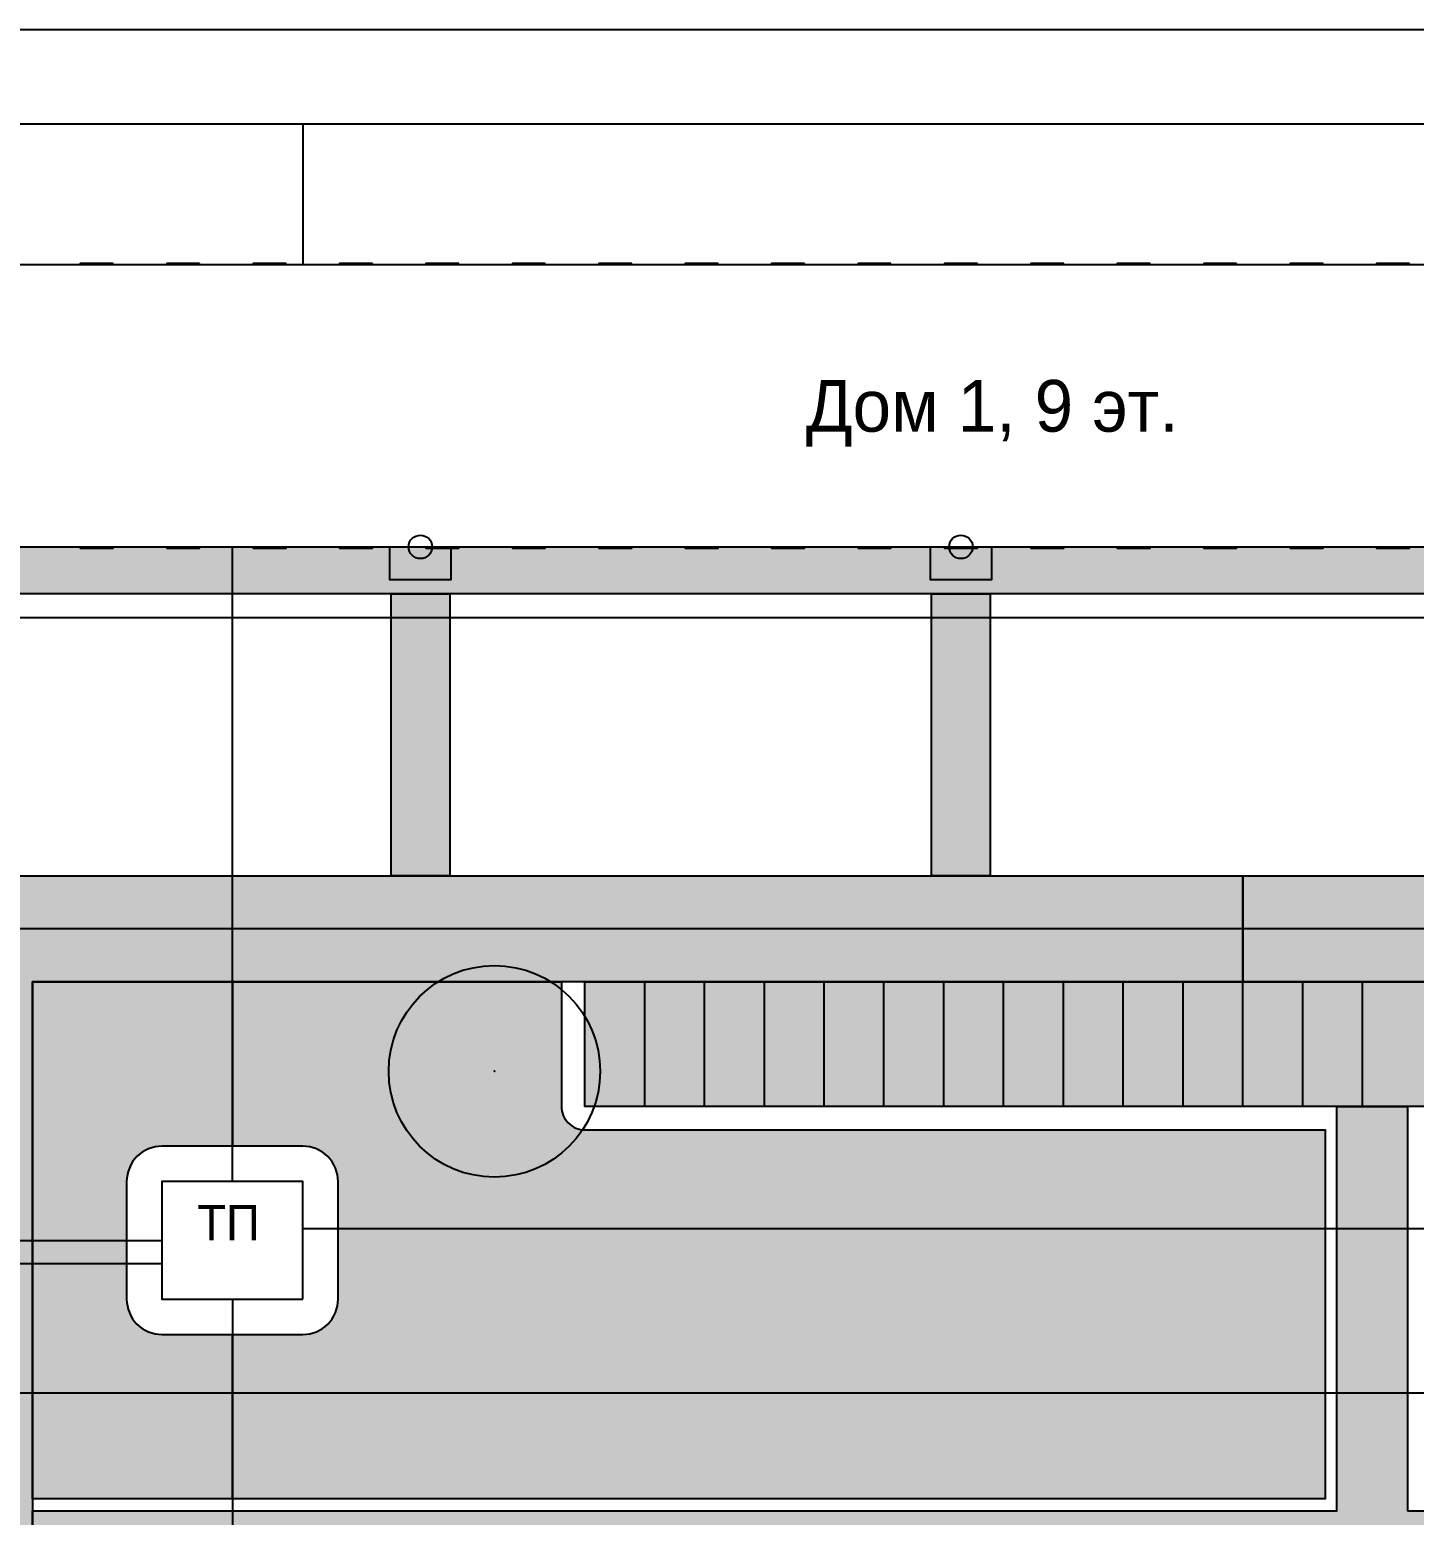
# Model space of a CAD drawing. Header units: metres. Extents: x 0 to 180, y 0 to 150.
# Drawn here: x 38.4 to 97.3, y 86.8 to 150 of the extents above; entities that cross this region are included whole.
import ezdxf

# ---------------------------------------------------------------- set-up
doc = ezdxf.new("R2010")
doc.units = ezdxf.units.M
for name, color, linetype in [('BUILDING_FOOTPRINT', 1, 'Continuous'), ('CABLE_COMM', 150, 'Continuous'), ('CANOPIES', 132, 'Continuous'), ('CURB', 8, 'Continuous'), ('ENTRANCES', 132, 'Continuous'), ('EXISTING_TREE_Липа мелколистная', 3, 'Continuous'), ('GRASS', 84, 'Continuous'), ('HEATING_T1', 1, 'Continuous'), ('LABELS', 7, 'Continuous'), ('PARKING', 253, 'Continuous'), ('PARKING_MARKINGS', 7, 'Continuous'), ('PATHS', 33, 'Continuous'), ('POWER_CABLE', 212, 'Continuous'), ('ROAD', 251, 'Continuous'), ('SEWER_K1', 30, 'Continuous'), ('SIDEWALK', 31, 'Continuous'), ('TERRITORY_BOUNDARY', 8, 'Continuous'), ('TRANSFORMER_SUBSTATION', 6, 'Continuous'), ('WATER_SUPPLY_B1', 5, 'Continuous'), ('WINDOWS', 150, 'Continuous')]:
    doc.layers.add(name, color=color, linetype=linetype)

msp = doc.modelspace()

# ---------------------------------------------------------------- hatches: boundary and pattern name
at = {"layer": 'GRASS'}
for points in [[(47, 109.5), (47, 102.5), (44, 102.5), (43.853, 102.493), (43.707, 102.471), (43.565, 102.435), (43.426, 102.386), (43.293, 102.323), (43.167, 102.247), (43.048, 102.16), (42.939, 102.061), (42.84, 101.952), (42.753, 101.833), (42.677, 101.707), (42.614, 101.574), (42.565, 101.435), (42.529, 101.293), (42.507, 101.147), (42.5, 101), (42.5, 96), (42.507, 95.853), (42.529, 95.707), (42.565, 95.565), (42.614, 95.426), (42.677, 95.293), (42.753, 95.167), (42.84, 95.048), (42.939, 94.939), (43.048, 94.84), (43.167, 94.753), (43.293, 94.677), (43.426, 94.614), (43.565, 94.565), (43.707, 94.529), (43.853, 94.507), (44, 94.5), (47, 94.5), (47, 87.5), (38.5, 87.5), (38.5, 109.5)], [(61, 109.5), (61, 104.2), (61.005, 104.102), (61.019, 104.005), (61.043, 103.91), (61.076, 103.817), (61.118, 103.729), (61.169, 103.644), (61.227, 103.566), (61.293, 103.493), (61.366, 103.427), (61.444, 103.369), (61.529, 103.318), (61.617, 103.276), (61.71, 103.243), (61.805, 103.219), (61.902, 103.205), (62, 103.2), (93.5, 103.2), (93.5, 87.5), (47, 87.5), (47, 94.5), (50, 94.5), (50.147, 94.507), (50.293, 94.529), (50.435, 94.565), (50.574, 94.614), (50.707, 94.677), (50.833, 94.753), (50.952, 94.84), (51.061, 94.939), (51.16, 95.048), (51.247, 95.167), (51.323, 95.293), (51.386, 95.426), (51.435, 95.565), (51.471, 95.707), (51.493, 95.853), (51.5, 96), (51.5, 101), (51.493, 101.147), (51.471, 101.293), (51.435, 101.435), (51.386, 101.574), (51.323, 101.707), (51.247, 101.833), (51.16, 101.952), (51.061, 102.061), (50.952, 102.16), (50.833, 102.247), (50.707, 102.323), (50.574, 102.386), (50.435, 102.435), (50.293, 102.471), (50.147, 102.493), (50, 102.5), (47, 102.5), (47, 109.5)]]:
    msp.add_hatch(color=84, dxfattribs=at).paths.add_polyline_path(points)
at = {"layer": 'PARKING'}
msp.add_hatch(color=253, dxfattribs=at).paths.add_polyline_path([(118, 104.2), (62, 104.2), (62, 109.5), (118, 109.5)])
at = {"layer": 'PATHS'}
for points in [[(53.75, 114), (53.75, 126), (56.25, 126), (56.25, 114)], [(79.25, 114), (76.75, 114), (76.75, 126), (79.25, 126)], [(97, 87), (141.5, 87), (141.5, 84), (97, 84), (97, 40.5), (94, 40.5), (94, 84), (38.5, 84), (38.5, 87), (94, 87), (94, 104.2), (97, 104.2)]]:
    msp.add_hatch(color=33, dxfattribs=at).paths.add_polyline_path(points)
at = {"layer": 'ROAD'}
for points in [[(141.5, 114), (141.5, 150), (146, 150), (146, 114), (146, 109.5), (146, 40.5), (146, 36), (141.5, 36), (90, 36), (90, 40.5), (141.5, 40.5), (141.5, 109.5), (90, 109.5), (90, 114)], [(34, 36), (34, 40.5), (34, 109.5), (34, 114), (38.5, 114), (90, 114), (90, 109.5), (38.5, 109.5), (38.5, 40.5), (90, 40.5), (90, 36), (38.5, 36), (38.5, 0), (34, 0)]]:
    msp.add_hatch(color=251, dxfattribs=at).paths.add_polyline_path(points)
at = {"layer": 'SIDEWALK'}
msp.add_hatch(color=31, dxfattribs=at).paths.add_polyline_path([(136, 128), (136, 126), (20, 126), (20, 128)])

# ---------------------------------------------------------------- linework, layer by layer
at = {"layer": 'BUILDING_FOOTPRINT'}
msp.add_lwpolyline([(136, 128), (136, 140), (20, 140), (20, 128)], close=True, dxfattribs=at)
at = {"layer": 'CABLE_COMM'}
msp.add_polyline3d([(143.75, 150, -0.6), (143.75, 111.75, -0.6), (30, 111.75, -0.6)], dxfattribs=at)
at = {"layer": 'CANOPIES'}
for points in [[(53.7, 128, 2.7), (56.3, 128, 2.7), (56.3, 126.6, 2.7), (53.7, 126.6, 2.7)], [(76.7, 128, 2.7), (79.3, 128, 2.7), (79.3, 126.6, 2.7), (76.7, 126.6, 2.7)]]:
    msp.add_3dface(points, dxfattribs=at)
at = {"layer": 'CURB'}
msp.add_lwpolyline([(34, 0), (34, 36), (34, 40.5), (34, 109.5), (34, 114), (38.5, 114), (141.5, 114), (141.5, 150), (146, 150), (146, 114), (146, 109.5), (146, 40.5), (146, 36), (141.5, 36), (38.5, 36), (38.5, 0)], close=True, dxfattribs=at)
at = {"layer": 'ENTRANCES'}
for centre in [(55, 128, 0.05), (78, 128, 0.05)]:
    msp.add_circle(centre, 0.5, dxfattribs=at)
at = {"layer": 'EXISTING_TREE_Липа мелколистная'}
msp.add_circle((58.15, 105.69), 4.5, dxfattribs=at)
msp.add_point((58.15, 105.69), dxfattribs=at)
at = {"layer": 'GRASS'}
for points in [[(47, 109.5), (47, 102.5), (44, 102.5), (43.853, 102.493), (43.707, 102.471), (43.565, 102.435), (43.426, 102.386), (43.293, 102.323), (43.167, 102.247), (43.048, 102.16), (42.939, 102.061), (42.84, 101.952), (42.753, 101.833), (42.677, 101.707), (42.614, 101.574), (42.565, 101.435), (42.529, 101.293), (42.507, 101.147), (42.5, 101), (42.5, 96), (42.507, 95.853), (42.529, 95.707), (42.565, 95.565), (42.614, 95.426), (42.677, 95.293), (42.753, 95.167), (42.84, 95.048), (42.939, 94.939), (43.048, 94.84), (43.167, 94.753), (43.293, 94.677), (43.426, 94.614), (43.565, 94.565), (43.707, 94.529), (43.853, 94.507), (44, 94.5), (47, 94.5), (47, 87.5), (38.5, 87.5), (38.5, 109.5)], [(61, 109.5), (61, 104.2), (61.005, 104.102), (61.019, 104.005), (61.043, 103.91), (61.076, 103.817), (61.118, 103.729), (61.169, 103.644), (61.227, 103.566), (61.293, 103.493), (61.366, 103.427), (61.444, 103.369), (61.529, 103.318), (61.617, 103.276), (61.71, 103.243), (61.805, 103.219), (61.902, 103.205), (62, 103.2), (93.5, 103.2), (93.5, 87.5), (47, 87.5), (47, 94.5), (50, 94.5), (50.147, 94.507), (50.293, 94.529), (50.435, 94.565), (50.574, 94.614), (50.707, 94.677), (50.833, 94.753), (50.952, 94.84), (51.061, 94.939), (51.16, 95.048), (51.247, 95.167), (51.323, 95.293), (51.386, 95.426), (51.435, 95.565), (51.471, 95.707), (51.493, 95.853), (51.5, 96), (51.5, 101), (51.493, 101.147), (51.471, 101.293), (51.435, 101.435), (51.386, 101.574), (51.323, 101.707), (51.247, 101.833), (51.16, 101.952), (51.061, 102.061), (50.952, 102.16), (50.833, 102.247), (50.707, 102.323), (50.574, 102.386), (50.435, 102.435), (50.293, 102.471), (50.147, 102.493), (50, 102.5), (47, 102.5), (47, 109.5)]]:
    msp.add_lwpolyline(points, close=True, dxfattribs=at)
at = {"layer": 'HEATING_T1'}
msp.add_polyline3d([(100, 92, -1.4), (20, 92, -1.4)], dxfattribs=at)
at = {"layer": 'PARKING'}
msp.add_lwpolyline([(118, 104.2), (62, 104.2), (62, 109.5), (118, 109.5)], close=True, dxfattribs=at)
at = {"layer": 'PARKING_MARKINGS'}
for p, q in [((64.545, 104.2), (64.545, 109.5)), ((67.091, 104.2), (67.091, 109.5)), ((69.636, 104.2), (69.636, 109.5)), ((72.182, 104.2), (72.182, 109.5)), ((74.727, 104.2), (74.727, 109.5)), ((77.273, 104.2), (77.273, 109.5)), ((79.818, 104.2), (79.818, 109.5)), ((82.364, 104.2), (82.364, 109.5)), ((84.909, 104.2), (84.909, 109.5)), ((87.455, 104.2), (87.455, 109.5)), ((90, 104.2), (90, 109.5)), ((92.545, 104.2), (92.545, 109.5)), ((95.091, 104.2), (95.091, 109.5))]:
    msp.add_line(p, q, dxfattribs=at)
at = {"layer": 'PATHS'}
for points in [[(53.75, 114), (53.75, 126), (56.25, 126), (56.25, 114)], [(79.25, 114), (76.75, 114), (76.75, 126), (79.25, 126)], [(97, 87), (141.5, 87), (141.5, 84), (97, 84), (97, 40.5), (94, 40.5), (94, 84), (38.5, 84), (38.5, 87), (94, 87), (94, 104.2), (97, 104.2)]]:
    msp.add_lwpolyline(points, close=True, dxfattribs=at)
at = {"layer": 'POWER_CABLE'}
for points in [[(47, 101, -0.7), (47, 128, -0.7)], [(0, 121, -0.7), (27, 121, -0.7), (27, 98.5, -0.7), (44, 98.5, -0.7)], [(50, 99, -0.7), (160, 99, -0.7)], [(44, 97.5, -0.7), (20, 97.5, -0.7)], [(47, 96, -0.7), (47, 22, -0.7)]]:
    msp.add_polyline3d(points, dxfattribs=at)
at = {"layer": 'ROAD'}
for points in [[(141.5, 114), (141.5, 150), (146, 150), (146, 114), (146, 109.5), (146, 40.5), (146, 36), (141.5, 36), (90, 36), (90, 40.5), (141.5, 40.5), (141.5, 109.5), (90, 109.5), (90, 114)], [(34, 36), (34, 40.5), (34, 109.5), (34, 114), (38.5, 114), (90, 114), (90, 109.5), (38.5, 109.5), (38.5, 40.5), (90, 40.5), (90, 36), (38.5, 36), (38.5, 0), (34, 0)]]:
    msp.add_lwpolyline(points, close=True, dxfattribs=at)
at = {"layer": 'SEWER_K1'}
msp.add_polyline3d([(24, 125, -2.6), (139, 125, -2.6), (139, 150, -2.6)], dxfattribs=at)
at = {"layer": 'SIDEWALK'}
msp.add_lwpolyline([(136, 128), (136, 126), (20, 126), (20, 128)], close=True, dxfattribs=at)
at = {"layer": 'TERRITORY_BOUNDARY'}
msp.add_lwpolyline([(180, 0), (180, 150), (0, 150), (0, 0)], close=True, dxfattribs=at)
at = {"layer": 'TRANSFORMER_SUBSTATION'}
msp.add_lwpolyline([(50, 96), (50, 101), (44, 101), (44, 96)], close=True, dxfattribs=at)
at = {"layer": 'WATER_SUPPLY_B1'}
for points in [[(0, 146, -1.8), (180, 146, -1.8)], [(50, 146, -1.8), (50, 140, -1.8)]]:
    msp.add_polyline3d(points, dxfattribs=at)
at = {"layer": 'WINDOWS'}
for points in [[(41.926, 140.05, 0.9), (40.526, 140.05, 0.9), (40.526, 140.05, 2.4), (41.926, 140.05, 2.4)], [(41.926, 140.05, 3.9), (40.526, 140.05, 3.9), (40.526, 140.05, 5.4), (41.926, 140.05, 5.4)], [(41.926, 140.05, 6.9), (40.526, 140.05, 6.9), (40.526, 140.05, 8.4), (41.926, 140.05, 8.4)], [(41.926, 140.05, 9.9), (40.526, 140.05, 9.9), (40.526, 140.05, 11.4), (41.926, 140.05, 11.4)], [(41.926, 140.05, 12.9), (40.526, 140.05, 12.9), (40.526, 140.05, 14.4), (41.926, 140.05, 14.4)], [(41.926, 140.05, 15.9), (40.526, 140.05, 15.9), (40.526, 140.05, 17.4), (41.926, 140.05, 17.4)], [(41.926, 140.05, 18.9), (40.526, 140.05, 18.9), (40.526, 140.05, 20.4), (41.926, 140.05, 20.4)], [(41.926, 140.05, 21.9), (40.526, 140.05, 21.9), (40.526, 140.05, 23.4), (41.926, 140.05, 23.4)], [(41.926, 140.05, 24.9), (40.526, 140.05, 24.9), (40.526, 140.05, 26.4), (41.926, 140.05, 26.4)], [(45.603, 140.05, 0.9), (44.203, 140.05, 0.9), (44.203, 140.05, 2.4), (45.603, 140.05, 2.4)], [(45.603, 140.05, 3.9), (44.203, 140.05, 3.9), (44.203, 140.05, 5.4), (45.603, 140.05, 5.4)], [(45.603, 140.05, 6.9), (44.203, 140.05, 6.9), (44.203, 140.05, 8.4), (45.603, 140.05, 8.4)], [(45.603, 140.05, 9.9), (44.203, 140.05, 9.9), (44.203, 140.05, 11.4), (45.603, 140.05, 11.4)], [(45.603, 140.05, 12.9), (44.203, 140.05, 12.9), (44.203, 140.05, 14.4), (45.603, 140.05, 14.4)], [(45.603, 140.05, 15.9), (44.203, 140.05, 15.9), (44.203, 140.05, 17.4), (45.603, 140.05, 17.4)], [(45.603, 140.05, 18.9), (44.203, 140.05, 18.9), (44.203, 140.05, 20.4), (45.603, 140.05, 20.4)], [(45.603, 140.05, 21.9), (44.203, 140.05, 21.9), (44.203, 140.05, 23.4), (45.603, 140.05, 23.4)], [(45.603, 140.05, 24.9), (44.203, 140.05, 24.9), (44.203, 140.05, 26.4), (45.603, 140.05, 26.4)], [(49.281, 140.05, 0.9), (47.881, 140.05, 0.9), (47.881, 140.05, 2.4), (49.281, 140.05, 2.4)], [(49.281, 140.05, 3.9), (47.881, 140.05, 3.9), (47.881, 140.05, 5.4), (49.281, 140.05, 5.4)], [(49.281, 140.05, 6.9), (47.881, 140.05, 6.9), (47.881, 140.05, 8.4), (49.281, 140.05, 8.4)], [(49.281, 140.05, 9.9), (47.881, 140.05, 9.9), (47.881, 140.05, 11.4), (49.281, 140.05, 11.4)], [(49.281, 140.05, 12.9), (47.881, 140.05, 12.9), (47.881, 140.05, 14.4), (49.281, 140.05, 14.4)], [(49.281, 140.05, 15.9), (47.881, 140.05, 15.9), (47.881, 140.05, 17.4), (49.281, 140.05, 17.4)], [(49.281, 140.05, 18.9), (47.881, 140.05, 18.9), (47.881, 140.05, 20.4), (49.281, 140.05, 20.4)], [(49.281, 140.05, 21.9), (47.881, 140.05, 21.9), (47.881, 140.05, 23.4), (49.281, 140.05, 23.4)], [(49.281, 140.05, 24.9), (47.881, 140.05, 24.9), (47.881, 140.05, 26.4), (49.281, 140.05, 26.4)], [(52.958, 140.05, 0.9), (51.558, 140.05, 0.9), (51.558, 140.05, 2.4), (52.958, 140.05, 2.4)], [(52.958, 140.05, 3.9), (51.558, 140.05, 3.9), (51.558, 140.05, 5.4), (52.958, 140.05, 5.4)], [(52.958, 140.05, 6.9), (51.558, 140.05, 6.9), (51.558, 140.05, 8.4), (52.958, 140.05, 8.4)], [(52.958, 140.05, 9.9), (51.558, 140.05, 9.9), (51.558, 140.05, 11.4), (52.958, 140.05, 11.4)], [(52.958, 140.05, 12.9), (51.558, 140.05, 12.9), (51.558, 140.05, 14.4), (52.958, 140.05, 14.4)], [(52.958, 140.05, 15.9), (51.558, 140.05, 15.9), (51.558, 140.05, 17.4), (52.958, 140.05, 17.4)], [(52.958, 140.05, 18.9), (51.558, 140.05, 18.9), (51.558, 140.05, 20.4), (52.958, 140.05, 20.4)], [(52.958, 140.05, 21.9), (51.558, 140.05, 21.9), (51.558, 140.05, 23.4), (52.958, 140.05, 23.4)], [(52.958, 140.05, 24.9), (51.558, 140.05, 24.9), (51.558, 140.05, 26.4), (52.958, 140.05, 26.4)], [(56.635, 140.05, 0.9), (55.235, 140.05, 0.9), (55.235, 140.05, 2.4), (56.635, 140.05, 2.4)], [(56.635, 140.05, 3.9), (55.235, 140.05, 3.9), (55.235, 140.05, 5.4), (56.635, 140.05, 5.4)], [(56.635, 140.05, 6.9), (55.235, 140.05, 6.9), (55.235, 140.05, 8.4), (56.635, 140.05, 8.4)], [(56.635, 140.05, 9.9), (55.235, 140.05, 9.9), (55.235, 140.05, 11.4), (56.635, 140.05, 11.4)], [(56.635, 140.05, 12.9), (55.235, 140.05, 12.9), (55.235, 140.05, 14.4), (56.635, 140.05, 14.4)], [(56.635, 140.05, 15.9), (55.235, 140.05, 15.9), (55.235, 140.05, 17.4), (56.635, 140.05, 17.4)], [(56.635, 140.05, 18.9), (55.235, 140.05, 18.9), (55.235, 140.05, 20.4), (56.635, 140.05, 20.4)], [(56.635, 140.05, 21.9), (55.235, 140.05, 21.9), (55.235, 140.05, 23.4), (56.635, 140.05, 23.4)], [(56.635, 140.05, 24.9), (55.235, 140.05, 24.9), (55.235, 140.05, 26.4), (56.635, 140.05, 26.4)], [(60.313, 140.05, 0.9), (58.913, 140.05, 0.9), (58.913, 140.05, 2.4), (60.313, 140.05, 2.4)], [(60.313, 140.05, 3.9), (58.913, 140.05, 3.9), (58.913, 140.05, 5.4), (60.313, 140.05, 5.4)], [(60.313, 140.05, 6.9), (58.913, 140.05, 6.9), (58.913, 140.05, 8.4), (60.313, 140.05, 8.4)], [(60.313, 140.05, 9.9), (58.913, 140.05, 9.9), (58.913, 140.05, 11.4), (60.313, 140.05, 11.4)], [(60.313, 140.05, 12.9), (58.913, 140.05, 12.9), (58.913, 140.05, 14.4), (60.313, 140.05, 14.4)], [(60.313, 140.05, 15.9), (58.913, 140.05, 15.9), (58.913, 140.05, 17.4), (60.313, 140.05, 17.4)], [(60.313, 140.05, 18.9), (58.913, 140.05, 18.9), (58.913, 140.05, 20.4), (60.313, 140.05, 20.4)], [(60.313, 140.05, 21.9), (58.913, 140.05, 21.9), (58.913, 140.05, 23.4), (60.313, 140.05, 23.4)], [(60.313, 140.05, 24.9), (58.913, 140.05, 24.9), (58.913, 140.05, 26.4), (60.313, 140.05, 26.4)], [(63.99, 140.05, 0.9), (62.59, 140.05, 0.9), (62.59, 140.05, 2.4), (63.99, 140.05, 2.4)], [(63.99, 140.05, 3.9), (62.59, 140.05, 3.9), (62.59, 140.05, 5.4), (63.99, 140.05, 5.4)], [(63.99, 140.05, 6.9), (62.59, 140.05, 6.9), (62.59, 140.05, 8.4), (63.99, 140.05, 8.4)], [(63.99, 140.05, 9.9), (62.59, 140.05, 9.9), (62.59, 140.05, 11.4), (63.99, 140.05, 11.4)], [(63.99, 140.05, 12.9), (62.59, 140.05, 12.9), (62.59, 140.05, 14.4), (63.99, 140.05, 14.4)], [(63.99, 140.05, 15.9), (62.59, 140.05, 15.9), (62.59, 140.05, 17.4), (63.99, 140.05, 17.4)], [(63.99, 140.05, 18.9), (62.59, 140.05, 18.9), (62.59, 140.05, 20.4), (63.99, 140.05, 20.4)], [(63.99, 140.05, 21.9), (62.59, 140.05, 21.9), (62.59, 140.05, 23.4), (63.99, 140.05, 23.4)], [(63.99, 140.05, 24.9), (62.59, 140.05, 24.9), (62.59, 140.05, 26.4), (63.99, 140.05, 26.4)], [(67.668, 140.05, 0.9), (66.268, 140.05, 0.9), (66.268, 140.05, 2.4), (67.668, 140.05, 2.4)], [(67.668, 140.05, 3.9), (66.268, 140.05, 3.9), (66.268, 140.05, 5.4), (67.668, 140.05, 5.4)], [(67.668, 140.05, 6.9), (66.268, 140.05, 6.9), (66.268, 140.05, 8.4), (67.668, 140.05, 8.4)], [(67.668, 140.05, 9.9), (66.268, 140.05, 9.9), (66.268, 140.05, 11.4), (67.668, 140.05, 11.4)], [(67.668, 140.05, 12.9), (66.268, 140.05, 12.9), (66.268, 140.05, 14.4), (67.668, 140.05, 14.4)], [(67.668, 140.05, 15.9), (66.268, 140.05, 15.9), (66.268, 140.05, 17.4), (67.668, 140.05, 17.4)], [(67.668, 140.05, 18.9), (66.268, 140.05, 18.9), (66.268, 140.05, 20.4), (67.668, 140.05, 20.4)], [(67.668, 140.05, 21.9), (66.268, 140.05, 21.9), (66.268, 140.05, 23.4), (67.668, 140.05, 23.4)], [(67.668, 140.05, 24.9), (66.268, 140.05, 24.9), (66.268, 140.05, 26.4), (67.668, 140.05, 26.4)], [(71.345, 140.05, 0.9), (69.945, 140.05, 0.9), (69.945, 140.05, 2.4), (71.345, 140.05, 2.4)], [(71.345, 140.05, 3.9), (69.945, 140.05, 3.9), (69.945, 140.05, 5.4), (71.345, 140.05, 5.4)], [(71.345, 140.05, 6.9), (69.945, 140.05, 6.9), (69.945, 140.05, 8.4), (71.345, 140.05, 8.4)], [(71.345, 140.05, 9.9), (69.945, 140.05, 9.9), (69.945, 140.05, 11.4), (71.345, 140.05, 11.4)], [(71.345, 140.05, 12.9), (69.945, 140.05, 12.9), (69.945, 140.05, 14.4), (71.345, 140.05, 14.4)], [(71.345, 140.05, 15.9), (69.945, 140.05, 15.9), (69.945, 140.05, 17.4), (71.345, 140.05, 17.4)], [(71.345, 140.05, 18.9), (69.945, 140.05, 18.9), (69.945, 140.05, 20.4), (71.345, 140.05, 20.4)], [(71.345, 140.05, 21.9), (69.945, 140.05, 21.9), (69.945, 140.05, 23.4), (71.345, 140.05, 23.4)], [(71.345, 140.05, 24.9), (69.945, 140.05, 24.9), (69.945, 140.05, 26.4), (71.345, 140.05, 26.4)], [(75.023, 140.05, 0.9), (73.623, 140.05, 0.9), (73.623, 140.05, 2.4), (75.023, 140.05, 2.4)], [(75.023, 140.05, 3.9), (73.623, 140.05, 3.9), (73.623, 140.05, 5.4), (75.023, 140.05, 5.4)], [(75.023, 140.05, 6.9), (73.623, 140.05, 6.9), (73.623, 140.05, 8.4), (75.023, 140.05, 8.4)], [(75.023, 140.05, 9.9), (73.623, 140.05, 9.9), (73.623, 140.05, 11.4), (75.023, 140.05, 11.4)], [(75.023, 140.05, 12.9), (73.623, 140.05, 12.9), (73.623, 140.05, 14.4), (75.023, 140.05, 14.4)], [(75.023, 140.05, 15.9), (73.623, 140.05, 15.9), (73.623, 140.05, 17.4), (75.023, 140.05, 17.4)], [(75.023, 140.05, 18.9), (73.623, 140.05, 18.9), (73.623, 140.05, 20.4), (75.023, 140.05, 20.4)], [(75.023, 140.05, 21.9), (73.623, 140.05, 21.9), (73.623, 140.05, 23.4), (75.023, 140.05, 23.4)], [(75.023, 140.05, 24.9), (73.623, 140.05, 24.9), (73.623, 140.05, 26.4), (75.023, 140.05, 26.4)], [(78.7, 140.05, 0.9), (77.3, 140.05, 0.9), (77.3, 140.05, 2.4), (78.7, 140.05, 2.4)], [(78.7, 140.05, 3.9), (77.3, 140.05, 3.9), (77.3, 140.05, 5.4), (78.7, 140.05, 5.4)], [(78.7, 140.05, 6.9), (77.3, 140.05, 6.9), (77.3, 140.05, 8.4), (78.7, 140.05, 8.4)], [(78.7, 140.05, 9.9), (77.3, 140.05, 9.9), (77.3, 140.05, 11.4), (78.7, 140.05, 11.4)], [(78.7, 140.05, 12.9), (77.3, 140.05, 12.9), (77.3, 140.05, 14.4), (78.7, 140.05, 14.4)], [(78.7, 140.05, 15.9), (77.3, 140.05, 15.9), (77.3, 140.05, 17.4), (78.7, 140.05, 17.4)], [(78.7, 140.05, 18.9), (77.3, 140.05, 18.9), (77.3, 140.05, 20.4), (78.7, 140.05, 20.4)], [(78.7, 140.05, 21.9), (77.3, 140.05, 21.9), (77.3, 140.05, 23.4), (78.7, 140.05, 23.4)], [(78.7, 140.05, 24.9), (77.3, 140.05, 24.9), (77.3, 140.05, 26.4), (78.7, 140.05, 26.4)], [(82.377, 140.05, 0.9), (80.977, 140.05, 0.9), (80.977, 140.05, 2.4), (82.377, 140.05, 2.4)], [(82.377, 140.05, 3.9), (80.977, 140.05, 3.9), (80.977, 140.05, 5.4), (82.377, 140.05, 5.4)], [(82.377, 140.05, 6.9), (80.977, 140.05, 6.9), (80.977, 140.05, 8.4), (82.377, 140.05, 8.4)], [(82.377, 140.05, 9.9), (80.977, 140.05, 9.9), (80.977, 140.05, 11.4), (82.377, 140.05, 11.4)], [(82.377, 140.05, 12.9), (80.977, 140.05, 12.9), (80.977, 140.05, 14.4), (82.377, 140.05, 14.4)], [(82.377, 140.05, 15.9), (80.977, 140.05, 15.9), (80.977, 140.05, 17.4), (82.377, 140.05, 17.4)], [(82.377, 140.05, 18.9), (80.977, 140.05, 18.9), (80.977, 140.05, 20.4), (82.377, 140.05, 20.4)], [(82.377, 140.05, 21.9), (80.977, 140.05, 21.9), (80.977, 140.05, 23.4), (82.377, 140.05, 23.4)], [(82.377, 140.05, 24.9), (80.977, 140.05, 24.9), (80.977, 140.05, 26.4), (82.377, 140.05, 26.4)], [(86.055, 140.05, 0.9), (84.655, 140.05, 0.9), (84.655, 140.05, 2.4), (86.055, 140.05, 2.4)], [(86.055, 140.05, 3.9), (84.655, 140.05, 3.9), (84.655, 140.05, 5.4), (86.055, 140.05, 5.4)], [(86.055, 140.05, 6.9), (84.655, 140.05, 6.9), (84.655, 140.05, 8.4), (86.055, 140.05, 8.4)], [(86.055, 140.05, 9.9), (84.655, 140.05, 9.9), (84.655, 140.05, 11.4), (86.055, 140.05, 11.4)], [(86.055, 140.05, 12.9), (84.655, 140.05, 12.9), (84.655, 140.05, 14.4), (86.055, 140.05, 14.4)], [(86.055, 140.05, 15.9), (84.655, 140.05, 15.9), (84.655, 140.05, 17.4), (86.055, 140.05, 17.4)], [(86.055, 140.05, 18.9), (84.655, 140.05, 18.9), (84.655, 140.05, 20.4), (86.055, 140.05, 20.4)], [(86.055, 140.05, 21.9), (84.655, 140.05, 21.9), (84.655, 140.05, 23.4), (86.055, 140.05, 23.4)], [(86.055, 140.05, 24.9), (84.655, 140.05, 24.9), (84.655, 140.05, 26.4), (86.055, 140.05, 26.4)], [(89.732, 140.05, 0.9), (88.332, 140.05, 0.9), (88.332, 140.05, 2.4), (89.732, 140.05, 2.4)], [(89.732, 140.05, 3.9), (88.332, 140.05, 3.9), (88.332, 140.05, 5.4), (89.732, 140.05, 5.4)], [(89.732, 140.05, 6.9), (88.332, 140.05, 6.9), (88.332, 140.05, 8.4), (89.732, 140.05, 8.4)], [(89.732, 140.05, 9.9), (88.332, 140.05, 9.9), (88.332, 140.05, 11.4), (89.732, 140.05, 11.4)], [(89.732, 140.05, 12.9), (88.332, 140.05, 12.9), (88.332, 140.05, 14.4), (89.732, 140.05, 14.4)], [(89.732, 140.05, 15.9), (88.332, 140.05, 15.9), (88.332, 140.05, 17.4), (89.732, 140.05, 17.4)], [(89.732, 140.05, 18.9), (88.332, 140.05, 18.9), (88.332, 140.05, 20.4), (89.732, 140.05, 20.4)], [(89.732, 140.05, 21.9), (88.332, 140.05, 21.9), (88.332, 140.05, 23.4), (89.732, 140.05, 23.4)], [(89.732, 140.05, 24.9), (88.332, 140.05, 24.9), (88.332, 140.05, 26.4), (89.732, 140.05, 26.4)], [(93.41, 140.05, 0.9), (92.01, 140.05, 0.9), (92.01, 140.05, 2.4), (93.41, 140.05, 2.4)], [(93.41, 140.05, 3.9), (92.01, 140.05, 3.9), (92.01, 140.05, 5.4), (93.41, 140.05, 5.4)], [(93.41, 140.05, 6.9), (92.01, 140.05, 6.9), (92.01, 140.05, 8.4), (93.41, 140.05, 8.4)], [(93.41, 140.05, 9.9), (92.01, 140.05, 9.9), (92.01, 140.05, 11.4), (93.41, 140.05, 11.4)], [(93.41, 140.05, 12.9), (92.01, 140.05, 12.9), (92.01, 140.05, 14.4), (93.41, 140.05, 14.4)], [(93.41, 140.05, 15.9), (92.01, 140.05, 15.9), (92.01, 140.05, 17.4), (93.41, 140.05, 17.4)], [(93.41, 140.05, 18.9), (92.01, 140.05, 18.9), (92.01, 140.05, 20.4), (93.41, 140.05, 20.4)], [(93.41, 140.05, 21.9), (92.01, 140.05, 21.9), (92.01, 140.05, 23.4), (93.41, 140.05, 23.4)], [(93.41, 140.05, 24.9), (92.01, 140.05, 24.9), (92.01, 140.05, 26.4), (93.41, 140.05, 26.4)], [(97.087, 140.05, 0.9), (95.687, 140.05, 0.9), (95.687, 140.05, 2.4), (97.087, 140.05, 2.4)], [(97.087, 140.05, 3.9), (95.687, 140.05, 3.9), (95.687, 140.05, 5.4), (97.087, 140.05, 5.4)], [(97.087, 140.05, 6.9), (95.687, 140.05, 6.9), (95.687, 140.05, 8.4), (97.087, 140.05, 8.4)], [(97.087, 140.05, 9.9), (95.687, 140.05, 9.9), (95.687, 140.05, 11.4), (97.087, 140.05, 11.4)], [(97.087, 140.05, 12.9), (95.687, 140.05, 12.9), (95.687, 140.05, 14.4), (97.087, 140.05, 14.4)], [(97.087, 140.05, 15.9), (95.687, 140.05, 15.9), (95.687, 140.05, 17.4), (97.087, 140.05, 17.4)], [(97.087, 140.05, 18.9), (95.687, 140.05, 18.9), (95.687, 140.05, 20.4), (97.087, 140.05, 20.4)], [(97.087, 140.05, 21.9), (95.687, 140.05, 21.9), (95.687, 140.05, 23.4), (97.087, 140.05, 23.4)], [(97.087, 140.05, 24.9), (95.687, 140.05, 24.9), (95.687, 140.05, 26.4), (97.087, 140.05, 26.4)], [(40.526, 127.95, 0.9), (41.926, 127.95, 0.9), (41.926, 127.95, 2.4), (40.526, 127.95, 2.4)], [(40.526, 127.95, 3.9), (41.926, 127.95, 3.9), (41.926, 127.95, 5.4), (40.526, 127.95, 5.4)], [(40.526, 127.95, 6.9), (41.926, 127.95, 6.9), (41.926, 127.95, 8.4), (40.526, 127.95, 8.4)], [(40.526, 127.95, 9.9), (41.926, 127.95, 9.9), (41.926, 127.95, 11.4), (40.526, 127.95, 11.4)], [(40.526, 127.95, 12.9), (41.926, 127.95, 12.9), (41.926, 127.95, 14.4), (40.526, 127.95, 14.4)], [(40.526, 127.95, 15.9), (41.926, 127.95, 15.9), (41.926, 127.95, 17.4), (40.526, 127.95, 17.4)], [(40.526, 127.95, 18.9), (41.926, 127.95, 18.9), (41.926, 127.95, 20.4), (40.526, 127.95, 20.4)], [(40.526, 127.95, 21.9), (41.926, 127.95, 21.9), (41.926, 127.95, 23.4), (40.526, 127.95, 23.4)], [(40.526, 127.95, 24.9), (41.926, 127.95, 24.9), (41.926, 127.95, 26.4), (40.526, 127.95, 26.4)], [(44.203, 127.95, 0.9), (45.603, 127.95, 0.9), (45.603, 127.95, 2.4), (44.203, 127.95, 2.4)], [(44.203, 127.95, 3.9), (45.603, 127.95, 3.9), (45.603, 127.95, 5.4), (44.203, 127.95, 5.4)], [(44.203, 127.95, 6.9), (45.603, 127.95, 6.9), (45.603, 127.95, 8.4), (44.203, 127.95, 8.4)], [(44.203, 127.95, 9.9), (45.603, 127.95, 9.9), (45.603, 127.95, 11.4), (44.203, 127.95, 11.4)], [(44.203, 127.95, 12.9), (45.603, 127.95, 12.9), (45.603, 127.95, 14.4), (44.203, 127.95, 14.4)], [(44.203, 127.95, 15.9), (45.603, 127.95, 15.9), (45.603, 127.95, 17.4), (44.203, 127.95, 17.4)], [(44.203, 127.95, 18.9), (45.603, 127.95, 18.9), (45.603, 127.95, 20.4), (44.203, 127.95, 20.4)], [(44.203, 127.95, 21.9), (45.603, 127.95, 21.9), (45.603, 127.95, 23.4), (44.203, 127.95, 23.4)], [(44.203, 127.95, 24.9), (45.603, 127.95, 24.9), (45.603, 127.95, 26.4), (44.203, 127.95, 26.4)], [(47.881, 127.95, 0.9), (49.281, 127.95, 0.9), (49.281, 127.95, 2.4), (47.881, 127.95, 2.4)], [(47.881, 127.95, 3.9), (49.281, 127.95, 3.9), (49.281, 127.95, 5.4), (47.881, 127.95, 5.4)], [(47.881, 127.95, 6.9), (49.281, 127.95, 6.9), (49.281, 127.95, 8.4), (47.881, 127.95, 8.4)], [(47.881, 127.95, 9.9), (49.281, 127.95, 9.9), (49.281, 127.95, 11.4), (47.881, 127.95, 11.4)], [(47.881, 127.95, 12.9), (49.281, 127.95, 12.9), (49.281, 127.95, 14.4), (47.881, 127.95, 14.4)], [(47.881, 127.95, 15.9), (49.281, 127.95, 15.9), (49.281, 127.95, 17.4), (47.881, 127.95, 17.4)], [(47.881, 127.95, 18.9), (49.281, 127.95, 18.9), (49.281, 127.95, 20.4), (47.881, 127.95, 20.4)], [(47.881, 127.95, 21.9), (49.281, 127.95, 21.9), (49.281, 127.95, 23.4), (47.881, 127.95, 23.4)], [(47.881, 127.95, 24.9), (49.281, 127.95, 24.9), (49.281, 127.95, 26.4), (47.881, 127.95, 26.4)], [(51.558, 127.95, 0.9), (52.958, 127.95, 0.9), (52.958, 127.95, 2.4), (51.558, 127.95, 2.4)], [(51.558, 127.95, 3.9), (52.958, 127.95, 3.9), (52.958, 127.95, 5.4), (51.558, 127.95, 5.4)], [(51.558, 127.95, 6.9), (52.958, 127.95, 6.9), (52.958, 127.95, 8.4), (51.558, 127.95, 8.4)], [(51.558, 127.95, 9.9), (52.958, 127.95, 9.9), (52.958, 127.95, 11.4), (51.558, 127.95, 11.4)], [(51.558, 127.95, 12.9), (52.958, 127.95, 12.9), (52.958, 127.95, 14.4), (51.558, 127.95, 14.4)], [(51.558, 127.95, 15.9), (52.958, 127.95, 15.9), (52.958, 127.95, 17.4), (51.558, 127.95, 17.4)], [(51.558, 127.95, 18.9), (52.958, 127.95, 18.9), (52.958, 127.95, 20.4), (51.558, 127.95, 20.4)], [(51.558, 127.95, 21.9), (52.958, 127.95, 21.9), (52.958, 127.95, 23.4), (51.558, 127.95, 23.4)], [(51.558, 127.95, 24.9), (52.958, 127.95, 24.9), (52.958, 127.95, 26.4), (51.558, 127.95, 26.4)], [(55.235, 127.95, 3.9), (56.635, 127.95, 3.9), (56.635, 127.95, 5.4), (55.235, 127.95, 5.4)], [(55.235, 127.95, 6.9), (56.635, 127.95, 6.9), (56.635, 127.95, 8.4), (55.235, 127.95, 8.4)], [(55.235, 127.95, 9.9), (56.635, 127.95, 9.9), (56.635, 127.95, 11.4), (55.235, 127.95, 11.4)], [(55.235, 127.95, 12.9), (56.635, 127.95, 12.9), (56.635, 127.95, 14.4), (55.235, 127.95, 14.4)], [(55.235, 127.95, 15.9), (56.635, 127.95, 15.9), (56.635, 127.95, 17.4), (55.235, 127.95, 17.4)], [(55.235, 127.95, 18.9), (56.635, 127.95, 18.9), (56.635, 127.95, 20.4), (55.235, 127.95, 20.4)], [(55.235, 127.95, 21.9), (56.635, 127.95, 21.9), (56.635, 127.95, 23.4), (55.235, 127.95, 23.4)], [(55.235, 127.95, 24.9), (56.635, 127.95, 24.9), (56.635, 127.95, 26.4), (55.235, 127.95, 26.4)], [(58.913, 127.95, 0.9), (60.313, 127.95, 0.9), (60.313, 127.95, 2.4), (58.913, 127.95, 2.4)], [(58.913, 127.95, 3.9), (60.313, 127.95, 3.9), (60.313, 127.95, 5.4), (58.913, 127.95, 5.4)], [(58.913, 127.95, 6.9), (60.313, 127.95, 6.9), (60.313, 127.95, 8.4), (58.913, 127.95, 8.4)], [(58.913, 127.95, 9.9), (60.313, 127.95, 9.9), (60.313, 127.95, 11.4), (58.913, 127.95, 11.4)], [(58.913, 127.95, 12.9), (60.313, 127.95, 12.9), (60.313, 127.95, 14.4), (58.913, 127.95, 14.4)], [(58.913, 127.95, 15.9), (60.313, 127.95, 15.9), (60.313, 127.95, 17.4), (58.913, 127.95, 17.4)], [(58.913, 127.95, 18.9), (60.313, 127.95, 18.9), (60.313, 127.95, 20.4), (58.913, 127.95, 20.4)], [(58.913, 127.95, 21.9), (60.313, 127.95, 21.9), (60.313, 127.95, 23.4), (58.913, 127.95, 23.4)], [(58.913, 127.95, 24.9), (60.313, 127.95, 24.9), (60.313, 127.95, 26.4), (58.913, 127.95, 26.4)], [(62.59, 127.95, 0.9), (63.99, 127.95, 0.9), (63.99, 127.95, 2.4), (62.59, 127.95, 2.4)], [(62.59, 127.95, 3.9), (63.99, 127.95, 3.9), (63.99, 127.95, 5.4), (62.59, 127.95, 5.4)], [(62.59, 127.95, 6.9), (63.99, 127.95, 6.9), (63.99, 127.95, 8.4), (62.59, 127.95, 8.4)], [(62.59, 127.95, 9.9), (63.99, 127.95, 9.9), (63.99, 127.95, 11.4), (62.59, 127.95, 11.4)], [(62.59, 127.95, 12.9), (63.99, 127.95, 12.9), (63.99, 127.95, 14.4), (62.59, 127.95, 14.4)], [(62.59, 127.95, 15.9), (63.99, 127.95, 15.9), (63.99, 127.95, 17.4), (62.59, 127.95, 17.4)], [(62.59, 127.95, 18.9), (63.99, 127.95, 18.9), (63.99, 127.95, 20.4), (62.59, 127.95, 20.4)], [(62.59, 127.95, 21.9), (63.99, 127.95, 21.9), (63.99, 127.95, 23.4), (62.59, 127.95, 23.4)], [(62.59, 127.95, 24.9), (63.99, 127.95, 24.9), (63.99, 127.95, 26.4), (62.59, 127.95, 26.4)], [(66.268, 127.95, 0.9), (67.668, 127.95, 0.9), (67.668, 127.95, 2.4), (66.268, 127.95, 2.4)], [(66.268, 127.95, 3.9), (67.668, 127.95, 3.9), (67.668, 127.95, 5.4), (66.268, 127.95, 5.4)], [(66.268, 127.95, 6.9), (67.668, 127.95, 6.9), (67.668, 127.95, 8.4), (66.268, 127.95, 8.4)], [(66.268, 127.95, 9.9), (67.668, 127.95, 9.9), (67.668, 127.95, 11.4), (66.268, 127.95, 11.4)], [(66.268, 127.95, 12.9), (67.668, 127.95, 12.9), (67.668, 127.95, 14.4), (66.268, 127.95, 14.4)], [(66.268, 127.95, 15.9), (67.668, 127.95, 15.9), (67.668, 127.95, 17.4), (66.268, 127.95, 17.4)], [(66.268, 127.95, 18.9), (67.668, 127.95, 18.9), (67.668, 127.95, 20.4), (66.268, 127.95, 20.4)], [(66.268, 127.95, 21.9), (67.668, 127.95, 21.9), (67.668, 127.95, 23.4), (66.268, 127.95, 23.4)], [(66.268, 127.95, 24.9), (67.668, 127.95, 24.9), (67.668, 127.95, 26.4), (66.268, 127.95, 26.4)], [(69.945, 127.95, 0.9), (71.345, 127.95, 0.9), (71.345, 127.95, 2.4), (69.945, 127.95, 2.4)], [(69.945, 127.95, 3.9), (71.345, 127.95, 3.9), (71.345, 127.95, 5.4), (69.945, 127.95, 5.4)], [(69.945, 127.95, 6.9), (71.345, 127.95, 6.9), (71.345, 127.95, 8.4), (69.945, 127.95, 8.4)], [(69.945, 127.95, 9.9), (71.345, 127.95, 9.9), (71.345, 127.95, 11.4), (69.945, 127.95, 11.4)], [(69.945, 127.95, 12.9), (71.345, 127.95, 12.9), (71.345, 127.95, 14.4), (69.945, 127.95, 14.4)], [(69.945, 127.95, 15.9), (71.345, 127.95, 15.9), (71.345, 127.95, 17.4), (69.945, 127.95, 17.4)], [(69.945, 127.95, 18.9), (71.345, 127.95, 18.9), (71.345, 127.95, 20.4), (69.945, 127.95, 20.4)], [(69.945, 127.95, 21.9), (71.345, 127.95, 21.9), (71.345, 127.95, 23.4), (69.945, 127.95, 23.4)], [(69.945, 127.95, 24.9), (71.345, 127.95, 24.9), (71.345, 127.95, 26.4), (69.945, 127.95, 26.4)], [(73.623, 127.95, 0.9), (75.023, 127.95, 0.9), (75.023, 127.95, 2.4), (73.623, 127.95, 2.4)], [(73.623, 127.95, 3.9), (75.023, 127.95, 3.9), (75.023, 127.95, 5.4), (73.623, 127.95, 5.4)], [(73.623, 127.95, 6.9), (75.023, 127.95, 6.9), (75.023, 127.95, 8.4), (73.623, 127.95, 8.4)], [(73.623, 127.95, 9.9), (75.023, 127.95, 9.9), (75.023, 127.95, 11.4), (73.623, 127.95, 11.4)], [(73.623, 127.95, 12.9), (75.023, 127.95, 12.9), (75.023, 127.95, 14.4), (73.623, 127.95, 14.4)], [(73.623, 127.95, 15.9), (75.023, 127.95, 15.9), (75.023, 127.95, 17.4), (73.623, 127.95, 17.4)], [(73.623, 127.95, 18.9), (75.023, 127.95, 18.9), (75.023, 127.95, 20.4), (73.623, 127.95, 20.4)], [(73.623, 127.95, 21.9), (75.023, 127.95, 21.9), (75.023, 127.95, 23.4), (73.623, 127.95, 23.4)], [(73.623, 127.95, 24.9), (75.023, 127.95, 24.9), (75.023, 127.95, 26.4), (73.623, 127.95, 26.4)], [(77.3, 127.95, 3.9), (78.7, 127.95, 3.9), (78.7, 127.95, 5.4), (77.3, 127.95, 5.4)], [(77.3, 127.95, 6.9), (78.7, 127.95, 6.9), (78.7, 127.95, 8.4), (77.3, 127.95, 8.4)], [(77.3, 127.95, 9.9), (78.7, 127.95, 9.9), (78.7, 127.95, 11.4), (77.3, 127.95, 11.4)], [(77.3, 127.95, 12.9), (78.7, 127.95, 12.9), (78.7, 127.95, 14.4), (77.3, 127.95, 14.4)], [(77.3, 127.95, 15.9), (78.7, 127.95, 15.9), (78.7, 127.95, 17.4), (77.3, 127.95, 17.4)], [(77.3, 127.95, 18.9), (78.7, 127.95, 18.9), (78.7, 127.95, 20.4), (77.3, 127.95, 20.4)], [(77.3, 127.95, 21.9), (78.7, 127.95, 21.9), (78.7, 127.95, 23.4), (77.3, 127.95, 23.4)], [(77.3, 127.95, 24.9), (78.7, 127.95, 24.9), (78.7, 127.95, 26.4), (77.3, 127.95, 26.4)], [(80.977, 127.95, 0.9), (82.377, 127.95, 0.9), (82.377, 127.95, 2.4), (80.977, 127.95, 2.4)], [(80.977, 127.95, 3.9), (82.377, 127.95, 3.9), (82.377, 127.95, 5.4), (80.977, 127.95, 5.4)], [(80.977, 127.95, 6.9), (82.377, 127.95, 6.9), (82.377, 127.95, 8.4), (80.977, 127.95, 8.4)], [(80.977, 127.95, 9.9), (82.377, 127.95, 9.9), (82.377, 127.95, 11.4), (80.977, 127.95, 11.4)], [(80.977, 127.95, 12.9), (82.377, 127.95, 12.9), (82.377, 127.95, 14.4), (80.977, 127.95, 14.4)], [(80.977, 127.95, 15.9), (82.377, 127.95, 15.9), (82.377, 127.95, 17.4), (80.977, 127.95, 17.4)], [(80.977, 127.95, 18.9), (82.377, 127.95, 18.9), (82.377, 127.95, 20.4), (80.977, 127.95, 20.4)], [(80.977, 127.95, 21.9), (82.377, 127.95, 21.9), (82.377, 127.95, 23.4), (80.977, 127.95, 23.4)], [(80.977, 127.95, 24.9), (82.377, 127.95, 24.9), (82.377, 127.95, 26.4), (80.977, 127.95, 26.4)], [(84.655, 127.95, 0.9), (86.055, 127.95, 0.9), (86.055, 127.95, 2.4), (84.655, 127.95, 2.4)], [(84.655, 127.95, 3.9), (86.055, 127.95, 3.9), (86.055, 127.95, 5.4), (84.655, 127.95, 5.4)], [(84.655, 127.95, 6.9), (86.055, 127.95, 6.9), (86.055, 127.95, 8.4), (84.655, 127.95, 8.4)], [(84.655, 127.95, 9.9), (86.055, 127.95, 9.9), (86.055, 127.95, 11.4), (84.655, 127.95, 11.4)], [(84.655, 127.95, 12.9), (86.055, 127.95, 12.9), (86.055, 127.95, 14.4), (84.655, 127.95, 14.4)], [(84.655, 127.95, 15.9), (86.055, 127.95, 15.9), (86.055, 127.95, 17.4), (84.655, 127.95, 17.4)], [(84.655, 127.95, 18.9), (86.055, 127.95, 18.9), (86.055, 127.95, 20.4), (84.655, 127.95, 20.4)], [(84.655, 127.95, 21.9), (86.055, 127.95, 21.9), (86.055, 127.95, 23.4), (84.655, 127.95, 23.4)], [(84.655, 127.95, 24.9), (86.055, 127.95, 24.9), (86.055, 127.95, 26.4), (84.655, 127.95, 26.4)], [(88.332, 127.95, 0.9), (89.732, 127.95, 0.9), (89.732, 127.95, 2.4), (88.332, 127.95, 2.4)], [(88.332, 127.95, 3.9), (89.732, 127.95, 3.9), (89.732, 127.95, 5.4), (88.332, 127.95, 5.4)], [(88.332, 127.95, 6.9), (89.732, 127.95, 6.9), (89.732, 127.95, 8.4), (88.332, 127.95, 8.4)], [(88.332, 127.95, 9.9), (89.732, 127.95, 9.9), (89.732, 127.95, 11.4), (88.332, 127.95, 11.4)], [(88.332, 127.95, 12.9), (89.732, 127.95, 12.9), (89.732, 127.95, 14.4), (88.332, 127.95, 14.4)], [(88.332, 127.95, 15.9), (89.732, 127.95, 15.9), (89.732, 127.95, 17.4), (88.332, 127.95, 17.4)], [(88.332, 127.95, 18.9), (89.732, 127.95, 18.9), (89.732, 127.95, 20.4), (88.332, 127.95, 20.4)], [(88.332, 127.95, 21.9), (89.732, 127.95, 21.9), (89.732, 127.95, 23.4), (88.332, 127.95, 23.4)], [(88.332, 127.95, 24.9), (89.732, 127.95, 24.9), (89.732, 127.95, 26.4), (88.332, 127.95, 26.4)], [(92.01, 127.95, 0.9), (93.41, 127.95, 0.9), (93.41, 127.95, 2.4), (92.01, 127.95, 2.4)], [(92.01, 127.95, 3.9), (93.41, 127.95, 3.9), (93.41, 127.95, 5.4), (92.01, 127.95, 5.4)], [(92.01, 127.95, 6.9), (93.41, 127.95, 6.9), (93.41, 127.95, 8.4), (92.01, 127.95, 8.4)], [(92.01, 127.95, 9.9), (93.41, 127.95, 9.9), (93.41, 127.95, 11.4), (92.01, 127.95, 11.4)], [(92.01, 127.95, 12.9), (93.41, 127.95, 12.9), (93.41, 127.95, 14.4), (92.01, 127.95, 14.4)], [(92.01, 127.95, 15.9), (93.41, 127.95, 15.9), (93.41, 127.95, 17.4), (92.01, 127.95, 17.4)], [(92.01, 127.95, 18.9), (93.41, 127.95, 18.9), (93.41, 127.95, 20.4), (92.01, 127.95, 20.4)], [(92.01, 127.95, 21.9), (93.41, 127.95, 21.9), (93.41, 127.95, 23.4), (92.01, 127.95, 23.4)], [(92.01, 127.95, 24.9), (93.41, 127.95, 24.9), (93.41, 127.95, 26.4), (92.01, 127.95, 26.4)], [(95.687, 127.95, 0.9), (97.087, 127.95, 0.9), (97.087, 127.95, 2.4), (95.687, 127.95, 2.4)], [(95.687, 127.95, 3.9), (97.087, 127.95, 3.9), (97.087, 127.95, 5.4), (95.687, 127.95, 5.4)], [(95.687, 127.95, 6.9), (97.087, 127.95, 6.9), (97.087, 127.95, 8.4), (95.687, 127.95, 8.4)], [(95.687, 127.95, 9.9), (97.087, 127.95, 9.9), (97.087, 127.95, 11.4), (95.687, 127.95, 11.4)], [(95.687, 127.95, 12.9), (97.087, 127.95, 12.9), (97.087, 127.95, 14.4), (95.687, 127.95, 14.4)], [(95.687, 127.95, 15.9), (97.087, 127.95, 15.9), (97.087, 127.95, 17.4), (95.687, 127.95, 17.4)], [(95.687, 127.95, 18.9), (97.087, 127.95, 18.9), (97.087, 127.95, 20.4), (95.687, 127.95, 20.4)], [(95.687, 127.95, 21.9), (97.087, 127.95, 21.9), (97.087, 127.95, 23.4), (95.687, 127.95, 23.4)], [(95.687, 127.95, 24.9), (97.087, 127.95, 24.9), (97.087, 127.95, 26.4), (95.687, 127.95, 26.4)]]:
    msp.add_3dface(points, dxfattribs=at)

# ---------------------------------------------------------------- texts
at = {"layer": 'LABELS'}
for s, height, p in [('Дом 1, 9 эт.', 2.2, (71.4, 132.9)), ('ТП', 1.5, (45.5, 98.5))]:
    msp.add_text(s, height=height, dxfattribs=at).set_placement(p)

doc.saveas('drawing.dxf')
